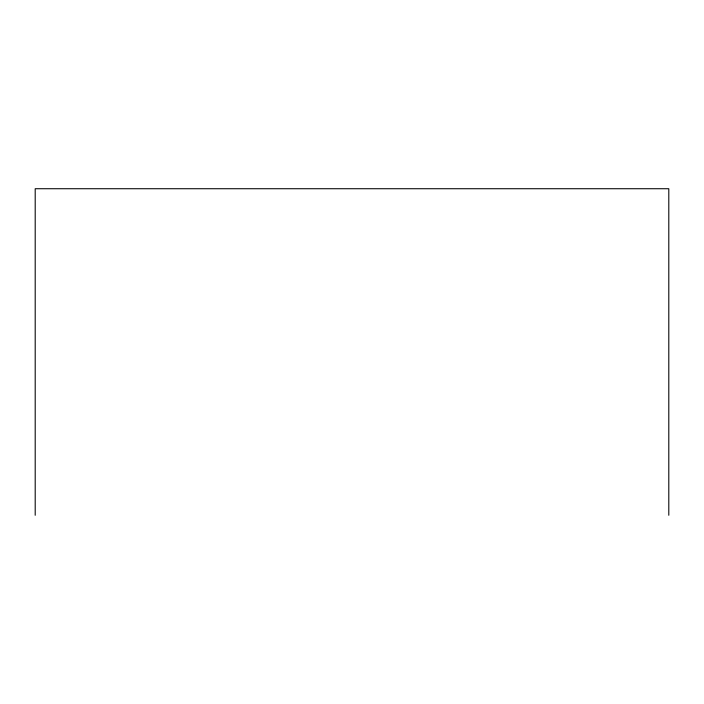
<?xml version="1.0" encoding="UTF-8"?>
<svg xmlns="http://www.w3.org/2000/svg" width="704" height="704" viewBox="0 0 704 704"><rect width="100%" height="100%" fill="white"/><g stroke="black" fill="none" stroke-linecap="round" stroke-linejoin="round"><path stroke-width="1.06" d="M668.8 515.275L668.8 188.725L35.2 188.725L35.2 515.275"/></g></svg>
